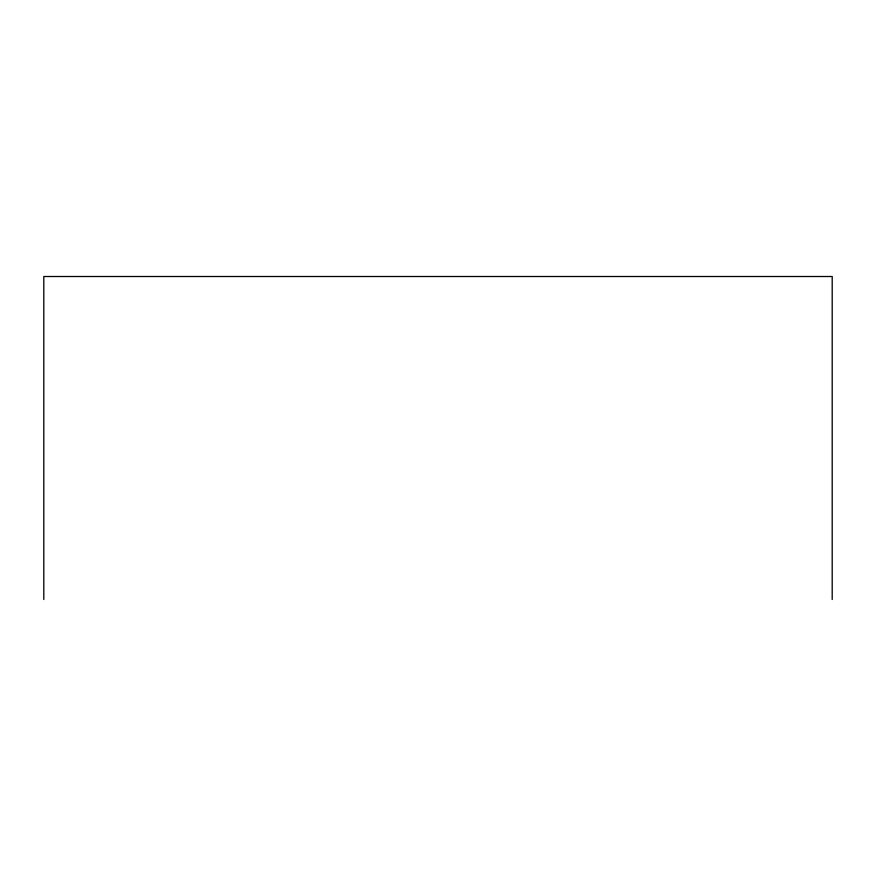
<?xml version="1.0" encoding="UTF-8"?>
<svg xmlns="http://www.w3.org/2000/svg" width="876" height="876" viewBox="0 0 876 876"><rect width="100%" height="100%" fill="white"/><g stroke="black" fill="none" stroke-linecap="round" stroke-linejoin="round"><path stroke-width="1.31" d="M832.2 599.491L832.2 276.509L43.8 276.509L43.8 599.491"/></g></svg>
